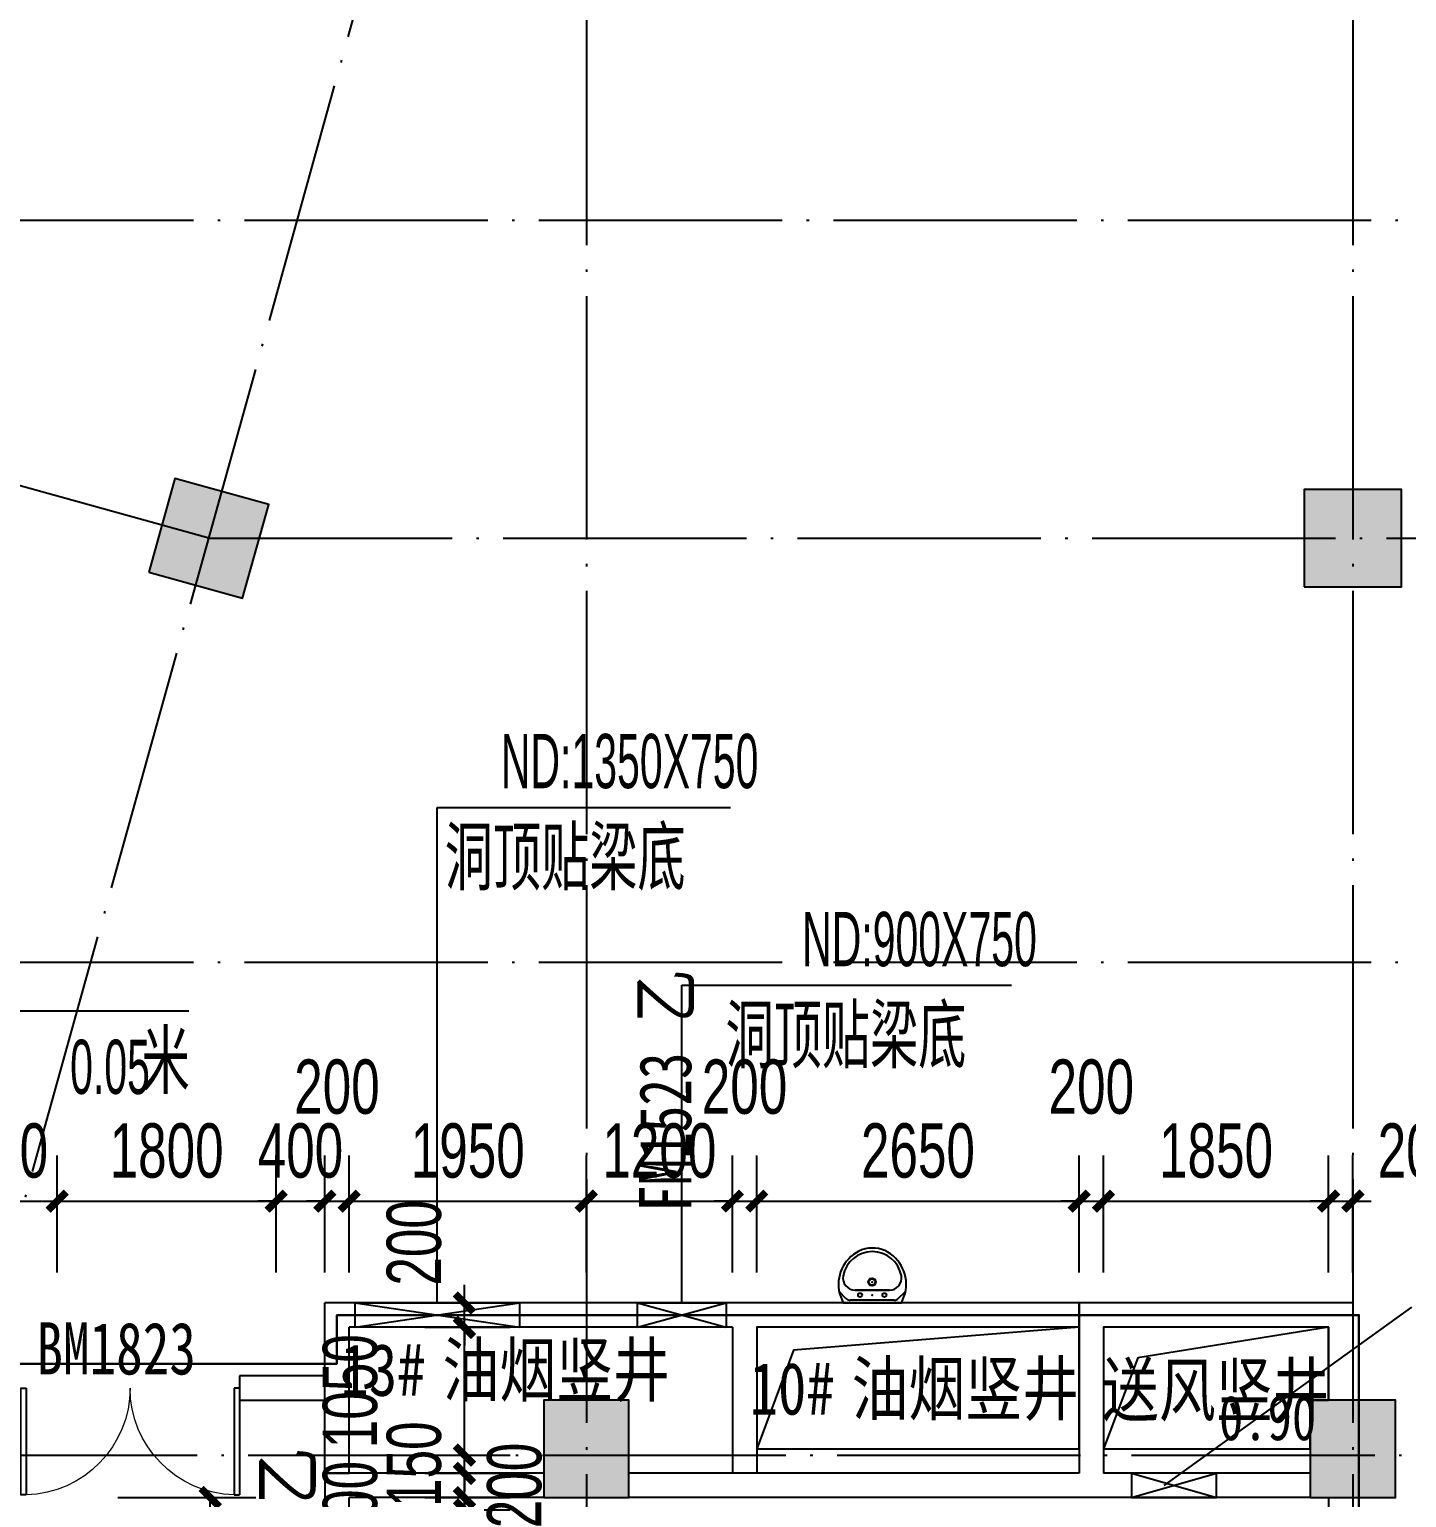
# Model space of a CAD drawing. Extents: x -409435 to 356702, y -107829 to 330904.
# Drawn here: x 105022 to 116342, y 199500 to 211568 of the extents above; entities that cross this region are included whole.
import ezdxf
from ezdxf.xclip import XClip

# ---------------------------------------------------------------- set-up
doc = ezdxf.new("R2010")
doc.units = 0
doc.header["$LTSCALE"] = 1000
doc.header["$MEASUREMENT"] = 0
doc.header["$XCLIPFRAME"] = 0
doc.linetypes.add('104-14# 核心筒$0$DOTE', pattern=[2.42, 2, -0.2, 0.02, -0.2])
for name, color, linetype in [('01-标注_尺寸', 124, 'Continuous'), ('01-标注_符号', 200, 'Continuous'), ('02-TEXT_标注', 130, 'Continuous'), ('104-14# 核心筒$0$02-TEXT_标注', 130, 'Continuous'), ('104-14# 核心筒$0$A_AXIS-轴线', 36, '104-14# 核心筒$0$DOTE'), ('104-14# 核心筒$0$A_STR-砌块墙', 121, 'Continuous'), ('104-14# 核心筒$0$A_STR-砼柱', 51, 'Continuous'), ('104-14# 核心筒$0$DOOR_FIRE_TEXT', 7, 'Continuous'), ('PUB_HATCH', 8, 'Continuous'), ('X-104 14#平面$0$02-TEXT_标注', 130, 'Continuous'), ('X-104 14#平面$0$02-TEXT_门窗', 151, 'Continuous'), ('X-104 14#平面$0$A-C_门', 150, 'Continuous'), ('X-104 14#平面$0$A-I_卫-洁具', 241, 'Continuous'), ('X-104 14#平面$0$A-TECH_暖通', 6, 'Continuous'), ('X-104 14#平面$0$A_STR-砌块墙', 121, 'Continuous'), ('X-104 14#平面$0$DOOR_FIRE_TEXT', 7, 'Continuous'), ('X-104 14#平面$0$DUCT-新风管立管', 3, 'Continuous'), ('建-标注-文本', 254, 'Continuous'), ('建-标注-索引', 75, 'Continuous')]:
    doc.layers.add(name, color=color, linetype=linetype)
doc.layers.add('104-14# 核心筒$0$04-不打印_辅助线', color=165, linetype='Continuous', plot=False)
doc.layers.add('X-104 14#平面$0$000套内', color=226, linetype='Continuous', lineweight=30, plot=False)
doc.styles.add('104-14# 核心筒$0$_TCH_SPACE', font='STXIHEI_0.TTF', dxfattribs={"width": 0.8, "height": 5})
doc.styles.add('104-14# 核心筒$0$_TCH_WINDOW', font='STXIHEI_0.TTF', dxfattribs={"width": 0.8, "height": 3.5})
doc.styles.add('104-14# 核心筒$0$Standard', font='STXIHEI_0.TTF', dxfattribs={"width": 0.8})
doc.styles.add('_TCH_DIM', font='ros.shx', dxfattribs={"width": 0.8, "height": 2, "bigfont": 'jd.shx'})
doc.styles.add('_TCH_DIM_T3', font='ros.shx', dxfattribs={"width": 0.705882, "bigfont": 'jd.shx'})
doc.styles.add('X-104 14#平面$0$_TCH_WINDOW', font='STXIHEI_0.TTF', dxfattribs={"width": 0.75, "height": 3.5})
doc.styles.add('X-104 14#平面$0$Standard', font='STXIHEI_0.TTF', dxfattribs={"width": 0.8})
doc.dimstyles.new('_TCH_ARCH&&150', dxfattribs={"dimtxt": 446.25, "dimasz": 150, "dimexe": 375, "dimexo": 450, "dimgap": 189.375, "dimtad": 1, "dimdec": 0, "dimzin": 0, "dimdsep": 46, "dimtxsty": '_TCH_DIM_T3', "dimblk": 'ARCHTICK', "dimcen": 0.09, "dimclrt": 7, "dimazin": 2, "dimtfac": 1, "dimtdec": 0, "dimtix": 1, "dimtmove": 2, "dimatfit": 3, "dimfxl": 0, "dimtolj": 1, "dimtzin": 0, "dimarcsym": 0})

# ---------------------------------------------------------------- blocks, each defined once
blk = doc.blocks.new('_FZH')
blk.add_lwpolyline([(-0.5, -0.5), (0.5, -0.5), (0.5, 0.5), (-0.5, 0.5)], close=True)
at = {"layer": 'PUB_HATCH'}
blk.add_solid([(-0.5, -0.5), (0.5, -0.5), (-0.5, 0.5), (0.5, 0.5)], dxfattribs=at)
blk = doc.blocks.new('104-14# 核心筒')
at = {"layer": '104-14# 核心筒$0$A_AXIS-轴线'}
for p, q in [((109600, 228733.6), (109600, 169654.9)), ((115900, 228733.6), (115900, 169654.9)), ((104400, 199850), (110517.1, 221836)), ((-9370.1, 210000), (120259.9, 210000)), ((106496.4, 207384.9), (97097.2, 210000)), ((106496.4, 207384.9), (120259.9, 207384.9)), ((-9370.1, 203900), (120259.9, 203900)), ((104400, 199850), (120259.9, 199850))]:
    blk.add_line(p, q, dxfattribs=at)
at = {"layer": '104-14# 核心筒$0$A_STR-砌块墙'}
for p, q in [((113650, 201100), (113650, 199700)), ((115900, 201100), (113650, 201100)), ((115900, 201100), (115900, 200300)), ((113850, 200900), (113850, 199700)), ((115700, 200900), (113850, 200900)), ((115700, 200900), (115700, 200300)), ((107450, 199700), (107450, 199400)), ((109250, 199700), (107450, 199700)), ((113650, 199700), (109950, 199700)), ((115550, 199700), (113850, 199700)), ((107650, 199400), (107650, 199500)), ((109250, 199500), (107650, 199500)), ((113750, 199500), (109950, 199500)), ((115550, 199500), (113750, 199500)), ((115700, 199500), (115700, 195300)), ((115900, 199500), (115900, 195300))]:
    blk.add_line(p, q, dxfattribs=at)
at = {"layer": '104-14# 核心筒$0$A_STR-砼柱', "xscale": 799.9999999999911, "yscale": 799.9999999999911, "zscale": 799.9999999999911, "rotation": 344.4518973650904}
blk.add_blockref('_FZH', (106496.4, 207384.9), dxfattribs=at)
at = {"layer": '104-14# 核心筒$0$A_STR-砼柱', "yscale": 800, "zscale": 800}
for p, xscale in [((115900, 207384.9), 800), ((109600, 199900), 700), ((115900, 199900), 700)]:
    blk.add_blockref('_FZH', p, dxfattribs=dict(at, xscale=xscale))
at = {"layer": '104-14# 核心筒$0$02-TEXT_标注', "style": '104-14# 核心筒$0$Standard', "width": 0.8}
blk.add_text('送风竖井', height=428.14, dxfattribs=at).set_placement((113838.2, 200171.5))
at = {"layer": '104-14# 核心筒$0$04-不打印_辅助线', "style": '104-14# 核心筒$0$_TCH_SPACE', "width": 0.8}
blk.add_text('0.90', height=366.98, dxfattribs=at).set_placement((114799.5, 199972.3))
at = {"layer": '104-14# 核心筒$0$DOOR_FIRE_TEXT', "style": '104-14# 核心筒$0$_TCH_WINDOW', "width": 0.8}
blk.add_text('乙', height=428.1, rotation=90, dxfattribs=at).set_placement((107353.2, 199444.7))
blk = doc.blocks.new('*U432')
blk.add_lwpolyline([(200, 0), (200, 1350), (0, 1350), (0, 0), (200, 0), (0, 1350), (0, 0), (200, 1350)])
blk = doc.blocks.new('*U448')
blk.add_lwpolyline([(200, 0), (200, 730), (0, 730), (0, 0), (200, 0), (0, 730), (0, 0), (200, 730)])
blk = doc.blocks.new('*U459')
blk.add_lwpolyline([(200, 0), (200, 700), (0, 700), (0, 0), (200, 0), (0, 700), (0, 0), (200, 700)])
blk = doc.blocks.new('X-104 14#平面$0$sdfjladfiididid')
at = {"layer": 'X-104 14#平面$0$A-TECH_暖通', "xscale": -1, "rotation": 270}
for name, p in [('*U432', (107700, 200900)), ('*U448', (110020, 200900, 3000))]:
    blk.add_blockref(name, p, dxfattribs=at)
at = {"layer": 'X-104 14#平面$0$A-TECH_暖通', "rotation": 270}
blk.add_blockref('*U459', (114080, 199700), dxfattribs=at)
blk = doc.blocks.new('X-104 14#平面$0$$lvtry$00000178')
at = {"color": 0}
for p, q in [((-238, 0), (238, 0)), ((-214, -36), (-272, -91)), ((-180, -23), (180, -23)), ((-142, -105), (140, -105)), ((140, -105), (-142, -105)), ((216, -37), (268, -91))]:
    blk.add_line(p, q, dxfattribs=at)
blk.add_lwpolyline([(-104, -430, 0.224698), (110, -425, 0.348046), (269, -79), (239, 0), (-241, 0), (-271, -79, 0.356844)], format="xyb", close=True, dxfattribs=at)
for centre, radius in [((-100, -65), 16.3), ((100, -65), 16.3), ((1, -172), 31.6)]:
    blk.add_circle(centre, radius, dxfattribs=at)
at = {"color": 0, "lineweight": 13}
blk.add_circle((1, -172), 23, dxfattribs=at)
at = {"color": 0}
for centre, radius, start, end in [((-142, -205), 100, 90, 190.5602), ((-180, -73), 50, 90, 133.181), ((140, -205), 100, 349.4398, 90), ((180, -73), 50, 44.5607, 90), ((-1, -179), 243, 190.5602, 349.4398)]:
    blk.add_arc(centre, radius, start, end, dxfattribs=at)
for p in [(0, -65), (1, -172)]:
    blk.add_point(p, dxfattribs=at)
blk = doc.blocks.new('X-104 14#平面$0$$DorLib2D$00000002')
for p, q in [((-0.5, 0), (-0.5, 0.4875)), ((-0.475, 0.4875), (-0.5, 0.4875)), ((-0.475, 0), (-0.475, 0.4875)), ((0.475, 0), (0.475, 0.4875)), ((0.475, 0.4875), (0.5, 0.4875)), ((0.5, 0), (0.5, 0.4875)), ((-0.5, 0), (-0.475, 0)), ((0.5, 0), (0.475, 0))]:
    blk.add_line(p, q)
at = {"lineweight": 13}
for centre, start, end in [((-0.4875, 0), 0, 88.53072), ((0.4875, 0), 91.46928, 180)]:
    blk.add_arc(centre, 0.4875, start, end, dxfattribs=at)
blk = doc.blocks.new('X-104 14#平面')
at = {"layer": 'X-104 14#平面$0$000套内'}
blk.add_lwpolyline([(115950, 189400), (115950, 189200), (117249.4, 189200), (117398.5, 189183.4), (120578.2, 216884.4), (99531.2, 222740.3), (92350, 196898.5), (92350, 194099.9), (95650, 194099.9), (95650, 199600), (104650, 199600), (104650, 200600), (107550, 200600), (107550, 201000), (115950, 201000)], close=True, dxfattribs=at)
at = {"layer": 'X-104 14#平面$0$A_STR-砌块墙'}
for p, q in [((110900, 201100), (107450, 201100)), ((107450, 199700), (107450, 201100)), ((113650, 201100), (110900, 201100)), ((113650, 200900), (113650, 201100)), ((110800, 200900), (107650, 200900)), ((107650, 199700), (107650, 200900)), ((110800, 200900), (110800, 199700)), ((111000, 200900), (111000, 199700)), ((113650, 200900), (111000, 200900)), ((107450, 200500), (106750, 200500)), ((106750, 200500), (106750, 200300)), ((107450, 200300), (107450, 200500)), ((106750, 200300), (107450, 200300)), ((107450, 199700), (107650, 199700)), ((111000, 199700), (110800, 199700))]:
    blk.add_line(p, q, dxfattribs=at)
at = {"layer": 'X-104 14#平面$0$DUCT-新风管立管'}
for points in [[(113650, 200900), (111000, 200900), (111000, 199900), (113650, 199900), (113650, 200900), (111301.8, 200712.4), (111000, 199900)], [(115700, 200900), (113850, 200900), (113850, 199900), (115550, 199900), (115550, 200300), (115700, 200300), (115700, 200900), (114131.6, 200649.7), (113850, 199900)]]:
    blk.add_lwpolyline(points, dxfattribs=at)
ref = blk.add_blockref('104-14# 核心筒', (0, 0))
XClip(ref).set_block_clipping_path([(-38664.3623821461, -25500), (139216.5485069363, 330900)])
blk.add_blockref('X-104 14#平面$0$sdfjladfiididid', (0, 0))
at = {"layer": 'X-104 14#平面$0$A-C_门'}
ref = blk.add_blockref('X-104 14#平面$0$$DorLib2D$00000002', (105850, 200400), dxfattribs=dict(at, xscale=-1800, yscale=1800, zscale=200, rotation=179.9999980676838))
ref.add_attrib('A', 'BM1823', (105080.1, 200512.5), dxfattribs={"layer": 'X-104 14#平面$0$02-TEXT_门窗', "height": 428.14, "rotation": 360, "style": 'X-104 14#平面$0$_TCH_WINDOW', "width": 0.75})
at = {"layer": 'X-104 14#平面$0$A-I_卫-洁具', "rotation": 179.9999999999992}
blk.add_blockref('X-104 14#平面$0$$lvtry$00000178', (111949.1, 201100), dxfattribs=at)
at = {"layer": 'X-104 14#平面$0$02-TEXT_标注', "style": 'X-104 14#平面$0$Standard', "width": 0.8}
for s, p in [('油烟竖井', (108417.6, 200336.8)), ('13#', (107579.4, 200336.8)), ('10#', (110941.9, 200182.4)), ('油烟竖井', (111780, 200182.4))]:
    blk.add_text(s, height=428.14, dxfattribs=at).set_placement(p)
at = {"layer": 'X-104 14#平面$0$DOOR_FIRE_TEXT', "style": 'X-104 14#平面$0$_TCH_WINDOW', "width": 0.75}
for s, height, p in [('乙', 428.1, (110461.5, 203404.4)), ('FM1523', 428.14, (110461.5, 201848.3))]:
    blk.add_text(s, height=height, rotation=90, dxfattribs=at).set_placement(p)
blk = doc.blocks.new('ddcc')
at = {"layer": '01-标注_符号'}
blk.add_line((102872, 203500), (106333, 203500), dxfattribs=at)
at = {"layer": '02-TEXT_标注', "style": '_TCH_DIM'}
for s, height, width, p in [('米', 521, 0.8, (105945, 202818)), ('0.05', 446.2, 0.564706, (105357, 202818))]:
    blk.add_text(s, height=height, dxfattribs=dict(at, width=width)).set_placement(p)
blk = doc.blocks.new('sjdfadsfiididdi')
at = {"layer": '建-标注-索引'}
for p, q in [((108375, 201100), (108375, 205173)), ((108375, 205173), (110784, 205173)), ((110385, 201100), (110385, 203711)), ((110385, 203711), (113093, 203711))]:
    blk.add_line(p, q, dxfattribs=at)
at = {"layer": '建-标注-文本', "style": '_TCH_DIM'}
for s, height, width, p in [('ND:1350X750', 446.25, 0.564706, (108897, 205331)), ('洞顶贴梁底', 520.9, 0.8, (108436, 204491)), ('ND:900X750', 446.2, 0.564706, (111373, 203868)), ('洞顶贴梁底', 520.9, 0.8, (110744, 203028))]:
    blk.add_text(s, height=height, dxfattribs=dict(at, width=width)).set_placement(p)
blk = doc.blocks.new('A$C1940634B')
at = {"layer": '建-标注-索引'}
blk.add_line((-1550, 199600), (483, 201065), dxfattribs=at)
blk = doc.blocks.new('_ArchTick')
at = {"color": 0, "linetype": 'ByBlock', "const_width": 0.4}
blk.add_lwpolyline([(-0.5, -0.5), (0.5, 0.5)], dxfattribs=at)
blk = doc.blocks.new('*D1083')
at = {"layer": '01-标注_尺寸', "color": 0, "lineweight": -2, "transparency": 16777216}
for p, q in [((115700, 201350), (115700, 202312)), ((115900, 201350), (115900, 202312)), ((115700, 201937), (115550, 201937)), ((115700, 201937), (115900, 201937)), ((115900, 201937), (116050, 201937))]:
    blk.add_line(p, q, dxfattribs=at)
at = {"layer": 'Defpoints', "color": 0, "transparency": 16777216}
for p in [(115900, 201937), (115700, 200900), (115900, 200900)]:
    blk.add_point(p, dxfattribs=at)
at = {"layer": '01-标注_尺寸', "color": 0, "lineweight": -2, "transparency": 16777216, "xscale": 150, "yscale": 150, "zscale": 150}
blk.add_blockref('_ArchTick', (115700, 201937), dxfattribs=at)
at = {"layer": '01-标注_尺寸', "color": 0, "lineweight": -2, "transparency": 16777216, "xscale": 150, "yscale": 150, "zscale": 150, "rotation": 180}
blk.add_blockref('_ArchTick', (115900, 201937), dxfattribs=at)
at = {"layer": '01-标注_尺寸', "color": 7, "transparency": 16777216, "insert": (116455, 202350), "char_height": 446.2, "attachment_point": 5, "style": '_TCH_DIM_T3'}
blk.add_mtext('\\A1;200', dxfattribs=at)
blk = doc.blocks.new('*D1084')
at = {"layer": '01-标注_尺寸', "color": 0, "lineweight": -2, "transparency": 16777216}
for p, q in [((113850, 201350), (113850, 202312)), ((115700, 201350), (115700, 202312)), ((113850, 201937), (115700, 201937))]:
    blk.add_line(p, q, dxfattribs=at)
at = {"layer": 'Defpoints', "color": 0, "transparency": 16777216}
for p in [(115700, 201937), (113850, 200900), (115700, 200900)]:
    blk.add_point(p, dxfattribs=at)
at = {"layer": '01-标注_尺寸', "color": 0, "lineweight": -2, "transparency": 16777216, "xscale": 150, "yscale": 150, "zscale": 150, "rotation": 180}
blk.add_blockref('_ArchTick', (113850, 201937), dxfattribs=at)
at = {"layer": '01-标注_尺寸', "color": 0, "lineweight": -2, "transparency": 16777216, "xscale": 150, "yscale": 150, "zscale": 150}
blk.add_blockref('_ArchTick', (115700, 201937), dxfattribs=at)
at = {"layer": '01-标注_尺寸', "color": 7, "transparency": 16777216, "insert": (114775, 202350), "char_height": 446.2, "attachment_point": 5, "style": '_TCH_DIM_T3'}
blk.add_mtext('\\A1;1850', dxfattribs=at)
blk = doc.blocks.new('*D1085')
at = {"layer": '01-标注_尺寸', "color": 0, "lineweight": -2, "transparency": 16777216}
for p, q in [((113650, 201350), (113650, 202312)), ((113850, 201350), (113850, 202312)), ((113650, 201937), (113500, 201937)), ((113650, 201937), (113850, 201937)), ((113850, 201937), (114000, 201937))]:
    blk.add_line(p, q, dxfattribs=at)
at = {"layer": 'Defpoints', "color": 0, "transparency": 16777216}
for p in [(113850, 201937), (113650, 200900), (113850, 200900)]:
    blk.add_point(p, dxfattribs=at)
at = {"layer": '01-标注_尺寸', "color": 0, "lineweight": -2, "transparency": 16777216, "xscale": 150, "yscale": 150, "zscale": 150}
blk.add_blockref('_ArchTick', (113650, 201937), dxfattribs=at)
at = {"layer": '01-标注_尺寸', "color": 0, "lineweight": -2, "transparency": 16777216, "xscale": 150, "yscale": 150, "zscale": 150, "rotation": 180}
blk.add_blockref('_ArchTick', (113850, 201937), dxfattribs=at)
at = {"layer": '01-标注_尺寸', "color": 7, "transparency": 16777216, "insert": (113750, 202875), "char_height": 446.2, "attachment_point": 5, "style": '_TCH_DIM_T3'}
blk.add_mtext('\\A1;200', dxfattribs=at)
blk = doc.blocks.new('*D1086')
at = {"layer": '01-标注_尺寸', "color": 0, "lineweight": -2, "transparency": 16777216}
for p, q in [((111000, 201350), (111000, 202312)), ((113650, 201350), (113650, 202312)), ((111000, 201937), (113650, 201937))]:
    blk.add_line(p, q, dxfattribs=at)
at = {"layer": 'Defpoints', "color": 0, "transparency": 16777216}
for p in [(113650, 201937), (111000, 200900), (113650, 200900)]:
    blk.add_point(p, dxfattribs=at)
at = {"layer": '01-标注_尺寸', "color": 0, "lineweight": -2, "transparency": 16777216, "xscale": 150, "yscale": 150, "zscale": 150, "rotation": 180}
blk.add_blockref('_ArchTick', (111000, 201937), dxfattribs=at)
at = {"layer": '01-标注_尺寸', "color": 0, "lineweight": -2, "transparency": 16777216, "xscale": 150, "yscale": 150, "zscale": 150}
blk.add_blockref('_ArchTick', (113650, 201937), dxfattribs=at)
at = {"layer": '01-标注_尺寸', "color": 7, "transparency": 16777216, "insert": (112325, 202350), "char_height": 446.2, "attachment_point": 5, "style": '_TCH_DIM_T3'}
blk.add_mtext('\\A1;2650', dxfattribs=at)
blk = doc.blocks.new('*D1087')
at = {"layer": '01-标注_尺寸', "color": 0, "lineweight": -2, "transparency": 16777216}
for p, q in [((110800, 201350), (110800, 202312)), ((111000, 201350), (111000, 202312)), ((110800, 201937), (110650, 201937)), ((110800, 201937), (111000, 201937)), ((111000, 201937), (111150, 201937))]:
    blk.add_line(p, q, dxfattribs=at)
at = {"layer": 'Defpoints', "color": 0, "transparency": 16777216}
for p in [(111000, 201937), (110800, 200900), (111000, 200900)]:
    blk.add_point(p, dxfattribs=at)
at = {"layer": '01-标注_尺寸', "color": 0, "lineweight": -2, "transparency": 16777216, "xscale": 150, "yscale": 150, "zscale": 150}
blk.add_blockref('_ArchTick', (110800, 201937), dxfattribs=at)
at = {"layer": '01-标注_尺寸', "color": 0, "lineweight": -2, "transparency": 16777216, "xscale": 150, "yscale": 150, "zscale": 150, "rotation": 180}
blk.add_blockref('_ArchTick', (111000, 201937), dxfattribs=at)
at = {"layer": '01-标注_尺寸', "color": 7, "transparency": 16777216, "insert": (110900, 202875), "char_height": 446.2, "attachment_point": 5, "style": '_TCH_DIM_T3'}
blk.add_mtext('\\A1;200', dxfattribs=at)
blk = doc.blocks.new('*D1088')
at = {"layer": '01-标注_尺寸', "color": 0, "lineweight": -2, "transparency": 16777216}
for p, q in [((109600, 201350), (109600, 202312)), ((110800, 201350), (110800, 202312)), ((109600, 201937), (110800, 201937))]:
    blk.add_line(p, q, dxfattribs=at)
at = {"layer": 'Defpoints', "color": 0, "transparency": 16777216}
for p in [(110800, 201937), (109600, 200900), (110800, 200900)]:
    blk.add_point(p, dxfattribs=at)
at = {"layer": '01-标注_尺寸', "color": 0, "lineweight": -2, "transparency": 16777216, "xscale": 150, "yscale": 150, "zscale": 150, "rotation": 180}
blk.add_blockref('_ArchTick', (109600, 201937), dxfattribs=at)
at = {"layer": '01-标注_尺寸', "color": 0, "lineweight": -2, "transparency": 16777216, "xscale": 150, "yscale": 150, "zscale": 150}
blk.add_blockref('_ArchTick', (110800, 201937), dxfattribs=at)
at = {"layer": '01-标注_尺寸', "color": 7, "transparency": 16777216, "insert": (110200, 202350), "char_height": 446.2, "attachment_point": 5, "style": '_TCH_DIM_T3'}
blk.add_mtext('\\A1;1200', dxfattribs=at)
blk = doc.blocks.new('*D1089')
at = {"layer": '01-标注_尺寸', "color": 0, "lineweight": -2, "transparency": 16777216}
for p, q in [((107650, 201350), (107650, 202312)), ((109600, 201350), (109600, 202312)), ((107650, 201937), (109600, 201937))]:
    blk.add_line(p, q, dxfattribs=at)
at = {"layer": 'Defpoints', "color": 0, "transparency": 16777216}
for p in [(109600, 201937), (107650, 200900), (109600, 200900)]:
    blk.add_point(p, dxfattribs=at)
at = {"layer": '01-标注_尺寸', "color": 0, "lineweight": -2, "transparency": 16777216, "xscale": 150, "yscale": 150, "zscale": 150, "rotation": 180}
blk.add_blockref('_ArchTick', (107650, 201937), dxfattribs=at)
at = {"layer": '01-标注_尺寸', "color": 0, "lineweight": -2, "transparency": 16777216, "xscale": 150, "yscale": 150, "zscale": 150}
blk.add_blockref('_ArchTick', (109600, 201937), dxfattribs=at)
at = {"layer": '01-标注_尺寸', "color": 7, "transparency": 16777216, "insert": (108625, 202350), "char_height": 446.2, "attachment_point": 5, "style": '_TCH_DIM_T3'}
blk.add_mtext('\\A1;1950', dxfattribs=at)
blk = doc.blocks.new('*D1090')
at = {"layer": '01-标注_尺寸', "color": 0, "lineweight": -2, "transparency": 16777216}
for p, q in [((107450, 201350), (107450, 202312)), ((107650, 201350), (107650, 202312)), ((107450, 201937), (107300, 201937)), ((107450, 201937), (107650, 201937)), ((107650, 201937), (107800, 201937))]:
    blk.add_line(p, q, dxfattribs=at)
at = {"layer": 'Defpoints', "color": 0, "transparency": 16777216}
for p in [(107650, 201937), (107450, 200900), (107650, 200900)]:
    blk.add_point(p, dxfattribs=at)
at = {"layer": '01-标注_尺寸', "color": 0, "lineweight": -2, "transparency": 16777216, "xscale": 150, "yscale": 150, "zscale": 150}
blk.add_blockref('_ArchTick', (107450, 201937), dxfattribs=at)
at = {"layer": '01-标注_尺寸', "color": 0, "lineweight": -2, "transparency": 16777216, "xscale": 150, "yscale": 150, "zscale": 150, "rotation": 180}
blk.add_blockref('_ArchTick', (107650, 201937), dxfattribs=at)
at = {"layer": '01-标注_尺寸', "color": 7, "transparency": 16777216, "insert": (107550, 202875), "char_height": 446.2, "attachment_point": 5, "style": '_TCH_DIM_T3'}
blk.add_mtext('\\A1;200', dxfattribs=at)
blk = doc.blocks.new('*D1091')
at = {"layer": '01-标注_尺寸', "color": 0, "lineweight": -2, "transparency": 16777216}
for p, q in [((107050, 201350), (107050, 202312)), ((107450, 201350), (107450, 202312)), ((107050, 201937), (106900, 201937)), ((107050, 201937), (107450, 201937)), ((107450, 201937), (107600, 201937))]:
    blk.add_line(p, q, dxfattribs=at)
at = {"layer": 'Defpoints', "color": 0, "transparency": 16777216}
for p in [(107450, 201937), (107050, 200900), (107450, 200900)]:
    blk.add_point(p, dxfattribs=at)
at = {"layer": '01-标注_尺寸', "color": 0, "lineweight": -2, "transparency": 16777216, "xscale": 150, "yscale": 150, "zscale": 150}
blk.add_blockref('_ArchTick', (107050, 201937), dxfattribs=at)
at = {"layer": '01-标注_尺寸', "color": 0, "lineweight": -2, "transparency": 16777216, "xscale": 150, "yscale": 150, "zscale": 150, "rotation": 180}
blk.add_blockref('_ArchTick', (107450, 201937), dxfattribs=at)
at = {"layer": '01-标注_尺寸', "color": 7, "transparency": 16777216, "insert": (107250, 202350), "char_height": 446.2, "attachment_point": 5, "style": '_TCH_DIM_T3'}
blk.add_mtext('\\A1;400', dxfattribs=at)
blk = doc.blocks.new('*D1092')
at = {"layer": '01-标注_尺寸', "color": 0, "lineweight": -2, "transparency": 16777216}
for p, q in [((105250, 201350), (105250, 202312)), ((107050, 201350), (107050, 202312)), ((105250, 201937), (107050, 201937))]:
    blk.add_line(p, q, dxfattribs=at)
at = {"layer": 'Defpoints', "color": 0, "transparency": 16777216}
for p in [(107050, 201937), (105250, 200900), (107050, 200900)]:
    blk.add_point(p, dxfattribs=at)
at = {"layer": '01-标注_尺寸', "color": 0, "lineweight": -2, "transparency": 16777216, "xscale": 150, "yscale": 150, "zscale": 150, "rotation": 180}
blk.add_blockref('_ArchTick', (105250, 201937), dxfattribs=at)
at = {"layer": '01-标注_尺寸', "color": 0, "lineweight": -2, "transparency": 16777216, "xscale": 150, "yscale": 150, "zscale": 150}
blk.add_blockref('_ArchTick', (107050, 201937), dxfattribs=at)
at = {"layer": '01-标注_尺寸', "color": 7, "transparency": 16777216, "insert": (106150, 202350), "char_height": 446.2, "attachment_point": 5, "style": '_TCH_DIM_T3'}
blk.add_mtext('\\A1;1800', dxfattribs=at)
blk = doc.blocks.new('*D1093')
at = {"layer": '01-标注_尺寸', "color": 0, "lineweight": -2, "transparency": 16777216}
for p, q in [((104400, 201350), (104400, 202312)), ((105250, 201350), (105250, 202312)), ((104400, 201937), (104250, 201937)), ((104400, 201937), (105250, 201937)), ((105250, 201937), (105400, 201937))]:
    blk.add_line(p, q, dxfattribs=at)
at = {"layer": 'Defpoints', "color": 0, "transparency": 16777216}
for p in [(105250, 201937), (104400, 200900), (105250, 200900)]:
    blk.add_point(p, dxfattribs=at)
at = {"layer": '01-标注_尺寸', "color": 0, "lineweight": -2, "transparency": 16777216, "xscale": 150, "yscale": 150, "zscale": 150}
blk.add_blockref('_ArchTick', (104400, 201937), dxfattribs=at)
at = {"layer": '01-标注_尺寸', "color": 0, "lineweight": -2, "transparency": 16777216, "xscale": 150, "yscale": 150, "zscale": 150, "rotation": 180}
blk.add_blockref('_ArchTick', (105250, 201937), dxfattribs=at)
at = {"layer": '01-标注_尺寸', "color": 7, "transparency": 16777216, "insert": (104825, 202350), "char_height": 446.2, "attachment_point": 5, "style": '_TCH_DIM_T3'}
blk.add_mtext('\\A1;850', dxfattribs=at)
blk = doc.blocks.new('*D2285')
at = {"layer": '01-标注_尺寸', "color": 0, "lineweight": -2, "transparency": 16777216}
for p, q in [((108598, 199500), (108598, 199650)), ((108273, 199500), (108973, 199500)), ((108598, 199400), (108598, 199500)), ((108273, 199400), (108973, 199400)), ((108598, 199400), (108598, 199250))]:
    blk.add_line(p, q, dxfattribs=at)
at = {"layer": 'Defpoints', "color": 0, "transparency": 16777216}
for p in [(107823, 199500), (108598, 199500), (107823, 199400)]:
    blk.add_point(p, dxfattribs=at)
at = {"layer": '01-标注_尺寸', "color": 0, "lineweight": -2, "transparency": 16777216, "xscale": 150, "yscale": 150, "zscale": 150}
for p, rotation in [((108598, 199500), 270), ((108598, 199400), 90)]:
    blk.add_blockref('_ArchTick', p, dxfattribs=dict(at, rotation=rotation))
at = {"layer": '01-标注_尺寸', "color": 7, "transparency": 16777216, "insert": (107660, 199450), "char_height": 446.2, "attachment_point": 5, "rotation": 90, "style": '_TCH_DIM_T3'}
blk.add_mtext('\\A1;100', dxfattribs=at)
blk = doc.blocks.new('*D2286')
at = {"layer": '01-标注_尺寸', "color": 0, "lineweight": -2, "transparency": 16777216}
for p, q in [((108598, 199700), (108598, 199850)), ((108273, 199700), (108973, 199700)), ((108598, 199500), (108598, 199700)), ((108273, 199500), (108973, 199500)), ((108598, 199500), (108598, 199350))]:
    blk.add_line(p, q, dxfattribs=at)
at = {"layer": 'Defpoints', "color": 0, "transparency": 16777216}
for p in [(107823, 199700), (108598, 199700), (107823, 199500)]:
    blk.add_point(p, dxfattribs=at)
at = {"layer": '01-标注_尺寸', "color": 0, "lineweight": -2, "transparency": 16777216, "xscale": 150, "yscale": 150, "zscale": 150}
for p, rotation in [((108598, 199700), 270), ((108598, 199500), 90)]:
    blk.add_blockref('_ArchTick', p, dxfattribs=dict(at, rotation=rotation))
at = {"layer": '01-标注_尺寸', "color": 7, "transparency": 16777216, "insert": (109010, 199600), "char_height": 446.2, "attachment_point": 5, "rotation": 90, "style": '_TCH_DIM_T3'}
blk.add_mtext('\\A1;200', dxfattribs=at)
blk = doc.blocks.new('*D2287')
at = {"layer": '01-标注_尺寸', "color": 0, "lineweight": -2, "transparency": 16777216}
for p, q in [((108598, 199850), (108598, 200000)), ((108273, 199850), (108973, 199850)), ((108598, 199700), (108598, 199850)), ((108273, 199700), (108973, 199700)), ((108598, 199700), (108598, 199550))]:
    blk.add_line(p, q, dxfattribs=at)
at = {"layer": 'Defpoints', "color": 0, "transparency": 16777216}
for p in [(107823, 199850), (108598, 199850), (107823, 199700)]:
    blk.add_point(p, dxfattribs=at)
at = {"layer": '01-标注_尺寸', "color": 0, "lineweight": -2, "transparency": 16777216, "xscale": 150, "yscale": 150, "zscale": 150}
for p, rotation in [((108598, 199850), 270), ((108598, 199700), 90)]:
    blk.add_blockref('_ArchTick', p, dxfattribs=dict(at, rotation=rotation))
at = {"layer": '01-标注_尺寸', "color": 7, "transparency": 16777216, "insert": (108185, 199775), "char_height": 446.2, "attachment_point": 5, "rotation": 90, "style": '_TCH_DIM_T3'}
blk.add_mtext('\\A1;150', dxfattribs=at)
blk = doc.blocks.new('*D2288')
at = {"layer": '01-标注_尺寸', "color": 0, "lineweight": -2, "transparency": 16777216}
for p, q in [((108273, 200900), (108973, 200900)), ((108598, 199850), (108598, 200900)), ((108273, 199850), (108973, 199850))]:
    blk.add_line(p, q, dxfattribs=at)
at = {"layer": 'Defpoints', "color": 0, "transparency": 16777216}
for p in [(107823, 200900), (108598, 200900), (107823, 199850)]:
    blk.add_point(p, dxfattribs=at)
at = {"layer": '01-标注_尺寸', "color": 0, "lineweight": -2, "transparency": 16777216, "xscale": 150, "yscale": 150, "zscale": 150}
for p, rotation in [((108598, 200900), 90), ((108598, 199850), 270)]:
    blk.add_blockref('_ArchTick', p, dxfattribs=dict(at, rotation=rotation))
at = {"layer": '01-标注_尺寸', "color": 7, "transparency": 16777216, "insert": (107660, 200375), "char_height": 446.2, "attachment_point": 5, "rotation": 90, "style": '_TCH_DIM_T3'}
blk.add_mtext('\\A1;1050', dxfattribs=at)
blk = doc.blocks.new('*D2289')
at = {"layer": '01-标注_尺寸', "color": 0, "lineweight": -2, "transparency": 16777216}
for p, q in [((108598, 201100), (108598, 201250)), ((108273, 201100), (108973, 201100)), ((108598, 200900), (108598, 201100)), ((108273, 200900), (108973, 200900)), ((108598, 200900), (108598, 200750))]:
    blk.add_line(p, q, dxfattribs=at)
at = {"layer": 'Defpoints', "color": 0, "transparency": 16777216}
for p in [(107823, 201100), (108598, 201100), (107823, 200900)]:
    blk.add_point(p, dxfattribs=at)
at = {"layer": '01-标注_尺寸', "color": 0, "lineweight": -2, "transparency": 16777216, "xscale": 150, "yscale": 150, "zscale": 150}
for p, rotation in [((108598, 201100), 270), ((108598, 200900), 90)]:
    blk.add_blockref('_ArchTick', p, dxfattribs=dict(at, rotation=rotation))
at = {"layer": '01-标注_尺寸', "color": 7, "transparency": 16777216, "insert": (108185, 201594), "char_height": 446.2, "attachment_point": 5, "rotation": 90, "style": '_TCH_DIM_T3'}
blk.add_mtext('\\A1;200', dxfattribs=at)
blk = doc.blocks.new('*D2295')
at = {"layer": '01-标注_尺寸', "color": 0, "lineweight": -2, "transparency": 16777216}
for p, q in [((105749, 199500), (106883, 199500)), ((106508, 196900), (106508, 199500)), ((105749, 196900), (106883, 196900))]:
    blk.add_line(p, q, dxfattribs=at)
at = {"layer": 'Defpoints', "color": 0, "transparency": 16777216}
for p in [(105299, 199500), (106508, 199500), (105299, 196900)]:
    blk.add_point(p, dxfattribs=at)
at = {"layer": '01-标注_尺寸', "color": 0, "lineweight": -2, "transparency": 16777216, "xscale": 150, "yscale": 150, "zscale": 150}
for p, rotation in [((106508, 199500), 90), ((106508, 196900), 270)]:
    blk.add_blockref('_ArchTick', p, dxfattribs=dict(at, rotation=rotation))
at = {"layer": '01-标注_尺寸', "color": 7, "transparency": 16777216, "insert": (106095, 198200), "char_height": 446.2, "attachment_point": 5, "rotation": 90, "style": '_TCH_DIM_T3'}
blk.add_mtext('\\A1;2600', dxfattribs=at)

msp = doc.modelspace()

# ---------------------------------------------------------------- block references
for name, p in [('X-104 14#平面', (0, 0)), ('ddcc', (0, 0)), ('sjdfadsfiididdi', (0, 0)), ('A$C1940634B', (115900, 0))]:
    msp.add_blockref(name, p)

# ---------------------------------------------------------------- dimensions: what is measured, and where the dimension line sits
at = {"layer": '01-标注_尺寸'}
for base, p1, p2, angle, picture, middle in [((107650, 201937), (107450, 200900), (107650, 200900), 360, '*D1090', (107550, 202874.5)), ((111000, 201937), (110800, 200900), (111000, 200900), 360, '*D1087', (110900, 202874.5)), ((113850, 201937), (113650, 200900), (113850, 200900), 360, '*D1085', (113750, 202874.5)), ((115900, 201937), (115700, 200900), (115900, 200900), 360, '*D1083', (116455, 202349.5)), ((108598, 201100), (107823.1, 200900), (107823.1, 201100), 90, '*D2289', (108185.5, 201593.9)), ((108598, 200900), (107823.1, 199850), (107823.1, 200900), 90, '*D2288', (107660.5, 200375)), ((108598, 199700), (107823.1, 199500), (107823.1, 199700), 90, '*D2286', (109010.5, 199600)), ((108598, 199500), (107823.1, 199400), (107823.1, 199500), 90, '*D2285', (107660.5, 199450))]:
    dim = msp.add_linear_dim(base=base, p1=p1, p2=p2, angle=angle, dimstyle='_TCH_ARCH&&150', dxfattribs=at)
    dim.commit()
    dim.dimension.update_dxf_attribs({"geometry": picture, "text_midpoint": middle, "dimtype": 161})
for p1, p2, distance, picture, middle in [((104400, 200900), (105250, 200900), 1037, '*D1093', (104825, 202349.5)), ((105250, 200900), (107050, 200900), 1037, '*D1092', (106150, 202349.5)), ((107050, 200900), (107450, 200900), 1037, '*D1091', (107250, 202349.5)), ((107650, 200900), (109600, 200900), 1037, '*D1089', (108625, 202349.5)), ((109600, 200900), (110800, 200900), 1037, '*D1088', (110200, 202349.5)), ((111000, 200900), (113650, 200900), 1037, '*D1086', (112325, 202349.5)), ((113850, 200900), (115700, 200900), 1037, '*D1084', (114775, 202349.5)), ((107823.1, 199700), (107823.1, 199850), -774.9, '*D2287', (108185.5, 199775)), ((105299.2, 196900), (105299.2, 199500), -1208.5, '*D2295', (106095.2, 198200))]:
    dim = msp.add_aligned_dim(p1=p1, p2=p2, distance=distance, dimstyle='_TCH_ARCH&&150', dxfattribs=at)
    dim.commit()
    dim.dimension.update_dxf_attribs({"geometry": picture, "text_midpoint": middle})

doc.saveas('drawing.dxf')
